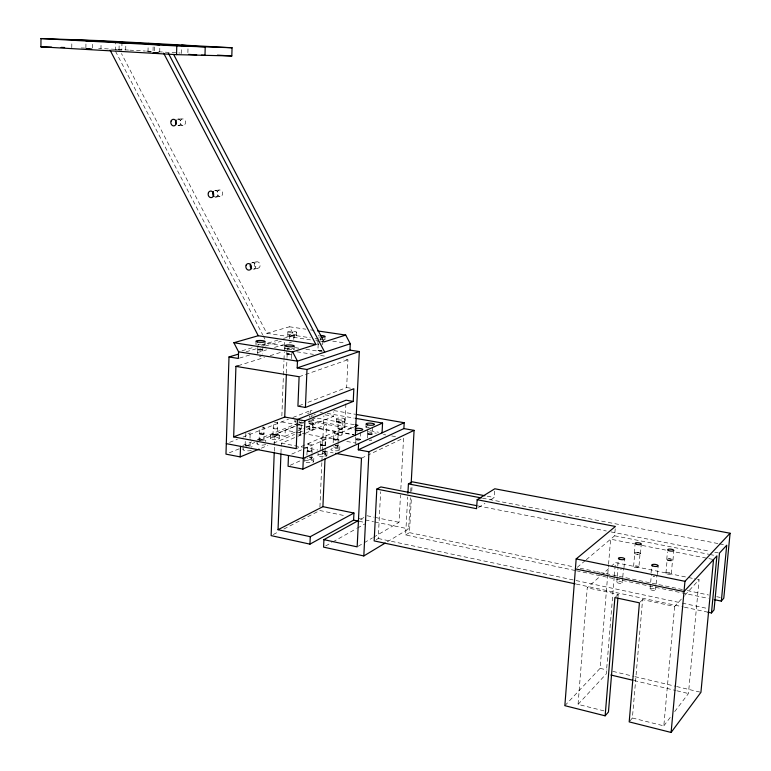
<?xml version="1.0" encoding="UTF-8"?>
<svg xmlns="http://www.w3.org/2000/svg" width="771" height="771" viewBox="0 0 771 771"><rect width="100%" height="100%" fill="white"/><g stroke="black" fill="none" stroke-linecap="round" stroke-linejoin="round"><path stroke-width="0.58" stroke-dasharray="3.85 2.89" d="M71.78 47.706L71.838 41.942M85.889 47.812L85.986 40.718M92.51 48.12L92.607 41.027M128.584 50.086L100.972 48.515L101.059 42.906M121.982 42.048L121.837 50.086L118.801 49.99L115.438 49.797L115.563 41.75M119.052 49.701L119.177 42.53M125.721 50.009L125.846 42.839M148.013 51.657L148.177 43.513M153.044 50.732L153.178 44.381M154.489 50.79L154.634 43.822M159.742 52.1L159.876 45.749M181.358 53.556L181.561 45.325M187.893 52.679L188.008 47.975M243 449.551L243.106 446.37M245.13 445.252L245.332 439.268M245.727 437.07L245.872 432.81M249.997 438.285L250.17 432.955M250.035 446.467L250.276 439.287M255.895 344.56L256.011 341.264M257.755 349.591L257.89 345.639M257.928 353.928C254.546 347.133 266.178 347.528 262.304 354.091M257.013 443.855L257.119 440.713M259.075 440.8L259.326 433.716M259.644 433.659L259.866 427.356M262.786 349.658L262.892 346.699M264.983 344.81L265.099 341.514M263.884 433.803A2.12 0.549 1.7 0 0 260.743 433.225A2.12 0.549 1.7 0 0 260.665 434.169A2.12 0.549 1.7 0 0 263.884 433.803L264.106 427.5M263.942 440.819L264.193 433.745M270.602 438.333L270.717 435.239M272.953 435.258L273.445 422.074M274.293 451.074L274.466 446.313M274.515 445.118L274.91 434.401L303.88 422.701M277.117 435.403A2.082 0.54 1.9 0 0 274.023 434.825A2.082 0.54 1.9 0 0 273.975 435.76A2.082 0.54 1.9 0 0 277.117 435.403L277.618 422.219M279.237 438.516L279.353 435.422M281.858 415.906L283.371 376.248M283.42 375.053L283.969 360.635M284.007 359.431L284.287 352.222M284.335 351.017L284.47 347.413M284.518 346.208L284.701 341.408M280.972 452.808L281.338 443.19L296.768 436.762M284.952 349.07L285.077 345.745M286.802 354.14L286.918 351.152M287.776 335.134L287.891 331.954M286.426 372.952L286.976 358.65M287.024 357.455L287.207 352.694M274.91 434.401L285 436.27L285.231 430.208L339.664 440.145M289.588 338.797L289.742 335.096L294.108 335.048L294.368 340.184M291.371 358.679L291.477 354.14L287.13 354.101L291.544 354.255M291.872 354.217L291.987 351.219M293.77 339.481L293.934 335.308L289.491 326.779L266.795 333.284L121.452 53.507M294.108 349.321L294.243 345.996M296.517 335.385L296.642 332.195M294.927 421.766L295.042 418.749M300.623 434.738L300.873 428.724A2.024 0.511 2.1 0 0 298.84 428.136M301.162 428.666L301.442 421.882M304.622 461.376L304.757 458.128M306.916 455.073L307.099 450.707M307.407 450.823L307.677 444.298M308.988 423.558L309.181 418.952M309.026 429.447L309.277 423.51M310.559 412.909L310.655 410.509L314.192 411.126M306.762 429.399L312.303 427.105L312.621 419.52M311.792 450.968L312.072 444.453M311.792 458.398L311.976 454.215M312.014 453.175L312.101 451.083A2.535 0.684 2.2 0 0 308.651 450.235A2.535 0.684 2.2 0 0 308.043 451.372A2.535 0.684 2.2 0 0 312.101 451.083M313.016 429.582L313.267 423.645M313.546 423.742A2.303 0.578 2.3 0 0 310.405 423.009A2.303 0.578 2.3 0 0 309.855 423.983A2.303 0.578 2.3 0 0 313.546 423.742L313.739 419.279M317.864 344.165L318.066 339.346M322.153 350.815L317.903 350.651L318.172 344.242L319.204 343.914M313.691 461.55L313.826 458.302M317.97 455.382L318.057 453.242M322.731 344.492L322.885 340.878M320.206 449.676L320.418 444.867M324.909 339.635L325.044 336.426M320.726 444.983L321.006 438.554M319.926 506.913L321.854 462.552M321.902 461.357L322.326 451.767M322.374 450.563L323.887 415.8M325.034 445.127L325.323 438.699M325.034 452.442L325.246 447.633M325.102 456.567L325.362 450.601M325.574 445.831L326.519 424.358L305.586 433.09M326.885 455.555L327.029 452.355M306 427.645L333.621 416.292L333.824 411.704M333.159 442.766L333.323 439.21M333.631 439.316L333.91 432.994M336.407 421.91L336.541 418.904M337.958 428.589L338.257 421.833M337.977 434.68L338.247 428.686M337.871 439.46L338.161 433.138M337.862 446.679L338.026 443.123M338.074 441.937L338.18 439.566A2.448 0.636 2.5 0 0 334.797 438.766A2.448 0.636 2.5 0 0 334.277 439.846A2.448 0.636 2.5 0 0 338.18 439.566M339.674 449.744L339.818 446.582M341.996 434.815L342.266 428.821M342.565 428.927A2.323 0.588 2.5 0 0 339.346 428.175A2.323 0.588 2.5 0 0 338.864 429.168A2.323 0.588 2.5 0 0 342.565 428.927L342.873 422.171A2.323 0.578 2.5 0 0 339.654 421.429A2.323 0.578 2.5 0 0 339.173 422.412A2.323 0.578 2.5 0 0 342.873 422.171M344.724 422.094L344.868 419.087M345.9 403.792L344.791 427.741L296.228 448.645M307.899 402.356L346.651 387.553L347.943 359.729L343.182 358.997M355.653 439.2L355.768 436.897M355.768 443.392L355.961 439.306M360.385 439.547A2.38 0.617 2.7 0 0 357.06 438.766A2.38 0.617 2.7 0 0 356.616 439.807A2.38 0.617 2.7 0 0 360.385 439.547L360.722 432.627M365.955 427.134L366.109 424.098M367.488 433.871L367.709 429.322M367.594 438.005L367.786 433.967M372.142 434.208A2.342 0.598 2.8 0 0 368.856 433.447A2.342 0.598 2.8 0 0 368.451 434.468A2.342 0.598 2.8 0 0 372.142 434.208L372.489 427.394M376.2 539.71L378.233 538.505L380.633 491.734M373.501 537.281L399.031 522.324L400.506 495.03M400.824 489.103L403.57 438.082L367.95 455.102M575.253 570.521L405.623 534.987L407.705 496.967M387.254 541.83L408.649 528.935L410.374 497.68M410.712 491.676L411.039 485.663M405.623 534.987L409.468 532.645L411.425 497.179M411.753 491.272L412.08 485.354M490.693 499.753L494.221 497.526L494.654 490.963M603.953 710.872L578.057 704.386L587.251 587.772L610.131 567.311M564.854 705.677L600.098 668.341L607.683 575.07M607.789 573.875L608.464 565.5M608.56 564.305L610.613 539.189L634.003 543.815M586.239 559.756L614.632 535.797L615.21 528.8M614.227 576.959L606.247 673.902L578.057 704.386M614.323 575.764L615.403 562.599L687.289 577.296M617.764 565.981L618.4 558.271M616.858 582.066L617.243 577.45M617.34 576.303L618.005 568.237M618.014 596.793L618.217 594.393L587.251 587.772M622.313 582.712A2.747 0.916 6.5 0 0 618.342 581.44A2.747 0.916 6.5 0 0 618.101 583.011A2.747 0.916 6.5 0 0 622.313 582.712L622.698 578.096M622.795 576.939L623.469 568.873M623.98 567.813L624.712 559.004M634.331 552.971L635.15 543.353M633.608 566.444L634.745 553.019M638.899 567.061A2.66 0.858 6.5 0 0 635.015 565.866A2.66 0.858 6.5 0 0 634.832 567.34A2.66 0.858 6.5 0 0 638.899 567.061L640.046 553.626A2.67 0.838 6.4 0 0 636.162 552.45A2.67 0.838 6.4 0 0 635.979 553.896A2.67 0.838 6.4 0 0 640.046 553.626M640.45 553.674A3.084 0.964 6.4 0 0 635.969 552.325A3.084 0.964 6.4 0 0 635.757 553.983A3.084 0.964 6.4 0 0 640.45 553.674L641.279 544.047M629.83 721.107L632.384 717.994L642.6 599.616L674.625 606.469L684.089 596.108M651.081 572.824L651.755 565.047M650.098 589.054L651.312 575.099M655.62 589.709L656.034 585.054M656.131 583.888L656.853 575.744M657.374 574.684L658.155 565.789M666.751 559.467L667.426 551.92M665.961 573.065L667.166 559.515M671.329 573.691L672.543 560.132M672.958 560.18L673.835 550.465M632.384 717.994L663.821 725.868L674.625 606.469M674.683 711.614L688.445 693.543L699.075 579.705L694.363 578.742M294.57 335.298L289.723 335.221M317.903 350.651L321.844 350.583M663.821 725.868L671.059 716.365M262.458 349.706L258.083 349.542M684.879 595.251L699.075 579.705M640.209 602.035L642.6 599.616M615.74 596.773L618.217 594.393M611.008 566.531L615.403 562.599M577.209 567.369L585.44 560.421M478.425 507.52L484.998 503.357M358.187 546.263L363.295 543.266M364.317 542.668L372.48 537.888M325.641 545.974L331.8 542.505M332.831 541.926L356.443 528.636M357.474 528.058L364.664 524.01M360.751 519.249L363.912 517.495M273.252 534.534L278.533 531.807M283.824 529.07L318.712 511.057M361.474 458.196L366.871 455.613M290.233 465.25L302.165 459.93M291.795 454.071L353.523 427.25M297.866 436.299L304.478 433.543M261.273 448.192L267.923 445.445M273.474 443.152L294.551 434.439M298.994 432.608L302.319 431.23M285 436.27L304.892 428.098M229.315 452.799L239.289 448.77M245.939 446.081L254.815 442.496M260.357 440.26L304.025 422.614M311.763 419.491L315.088 418.152M242.759 445.465L251.645 441.899M257.196 439.663L300.497 422.257M229.633 442.342L237.41 439.287M242.904 437.128L288.46 419.231M292.893 417.487L310.655 410.509M299.032 405.739L303.466 404.043M299.109 376.73L347.943 359.729M238.21 365.676L264.463 357.455M270.168 355.672L282.726 351.74M239.482 358.11L249.65 355.007M257.553 352.598L266.583 349.841M274.495 347.422L283.526 344.666M289.173 342.941L291.438 342.257M246.074 351.827L258.584 348.068M265.407 346.015L281.328 341.225M241.988 350.795L254.719 347.008M261.408 345.013L277.791 340.127M283.555 338.411L293.934 335.308L310.366 337.775M253.881 269.127L258.189 268.212M252.165 262.738L256.492 261.851M115.438 49.797L121.837 50.086M215.572 197.068L220.043 196.509A3.286 2.747 81.3 0 0 222.231 191.603A3.286 2.747 81.3 0 0 217.451 191.574A3.286 2.747 81.3 0 0 220.043 196.509M215.292 190.485L219.764 189.955M178.38 125.673L183.006 125.451A3.286 2.708 84.5 0 0 185.127 120.478A3.286 2.708 84.5 0 0 180.433 120.575A3.286 2.708 84.5 0 0 183.006 125.451M261.09 356.636L259.422 356.616M178.072 119.081L182.708 118.888M148.331 51.647L151.01 51.744M81.119 47.966L84.627 48.062M98.64 48.448L100.972 48.515M151.473 51.859L148.562 51.705M129.788 50.154L145.391 51.04M146.586 51.117L151.386 51.387M158.595 51.792L180.202 53.026M148.196 51.927L150.567 52.062M289.491 326.779L305.885 329.198M310.568 329.882L314.086 330.402M315.06 338.479L318.587 339.009M319.763 339.182L323.28 339.712M332.667 341.119L345.581 343.056M266.795 333.284L311.214 339.982M315.888 340.686L319.387 341.216M320.563 341.389L324.071 341.919M267.113 343.307L283.564 345.842M295.322 347.654L298.849 348.203M305.894 349.282L322.355 351.817M296.806 351.788L313.46 354.371M320.591 355.479L326.538 356.404M346.651 387.553L351.788 388.401M333.882 410.558L354.968 414.21M320.081 412.157L322.442 412.572M327.155 413.391L354.275 418.123M325.015 414.788L333.621 416.292M317.353 418.171L354.448 424.725M310.25 420.108L353.812 427.838M370.292 430.767L378.532 432.232M308.284 421.236L353.783 429.216M368.008 431.75L376.306 433.225M383.418 434.487L385.789 434.911M391.716 435.972L396.458 436.81M312.303 427.105L353.985 434.603M281.627 421.91L298.011 424.86M299.177 425.072L354.168 434.969M346.767 441.446L356.231 443.171M281.338 443.19L302.55 447.161M303.735 447.382L317.874 450.033M323.762 451.131L333.188 452.895M487.195 496.177L494.221 497.526M482.463 498.172L718.466 543.642M719.642 543.873L724.364 544.779M477.924 505.901L606.343 530.997M611.056 531.923L710.043 551.265M714.756 552.19L718.293 552.874M614.632 535.797L708.684 554.262M709.86 554.494L714.563 555.419M642.195 545.434L665.585 550.06M676.109 552.142L707.701 558.387M708.867 558.618L713.541 559.544M688.474 577.537L693.187 578.501M367.063 515.751L373.916 517.158M375.063 517.389L399.031 522.324M319.772 510.508L345.495 515.847M358.361 518.507L364.211 519.721M365.377 519.962L373.569 521.659M374.735 521.909L408.649 528.935M359.064 521.263L364.529 522.401M409.468 532.645L574.279 567.003M580.168 568.237L595.472 571.427M596.648 571.668L600.175 572.4M601.351 572.651L604.888 573.383M606.064 573.634L682.586 589.584M687.298 590.567L708.482 594.981M716.722 596.696L720.259 597.438M576.429 570.771L708.376 598.402M378.233 538.505L681.053 602.855M682.229 603.105L706.968 608.367M576.313 584.081L683.26 606.931M684.436 607.182L707.942 612.193M600.098 668.341L607.047 669.999M612.839 671.377L633.704 676.34M634.861 676.61L675.425 686.257M676.591 686.537L700.926 692.319M634.032 680.542L675.714 690.498M676.871 690.777L688.445 693.543M318.818 344.57L318.172 344.242M115.486 51.243L262.689 334.778M263.239 335.848L264.896 339.047M621.397 569.634A3.171 1.031 6.4 0 1 620.568 569.576M653.981 576.467A3.219 1.05 6.8 0 1 653.153 576.332M654.714 576.38A2.785 0.906 6.8 0 1 653.991 576.322M285.058 348.829A4.587 0.935 2.2 0 1 291.091 348.376A4.587 0.935 2.2 0 1 293.606 349.774M263.566 344.126A4.549 0.916 1.9 0 1 264.867 345.042A4.549 0.916 1.9 0 1 261.735 345.61M256.454 344.117A4.549 0.916 1.9 0 1 257.157 343.953M258.815 345.022A2.535 0.511 1.9 0 1 258.651 344.271A2.535 0.511 1.9 0 1 262.381 344.425A2.535 0.511 1.9 0 1 261.899 345.148M177.378 119.206A3.306 2.718 84.4 0 1 180.944 122.319A3.306 2.718 84.4 0 1 177.667 125.577M214.579 190.591A3.306 2.756 81.3 0 1 218.203 193.791A3.306 2.756 81.3 0 1 214.849 196.952M251.5 263.046A3.306 2.795 77.5 0 1 255.808 265.581A3.306 2.795 77.5 0 1 252.416 269.079M316.091 339.385A4.424 0.867 2.4 0 1 316.177 339.163M320.216 338.633A4.424 0.867 2.4 0 1 321.362 338.7M324.678 339.404A4.424 0.867 2.4 0 1 324.832 339.857M319.772 337.11A4.424 0.858 2.4 0 1 318.674 336.994M318.192 335.491A4.424 0.858 2.4 0 1 319.223 335.433M318.799 344.656A2.458 0.492 2.4 0 1 318.809 343.876M321.796 344.001A2.458 0.492 2.4 0 1 322.249 344.107M320.813 340.001A2.458 0.482 2.4 0 1 320.177 339.982M320.187 339.018A2.458 0.482 2.4 0 1 320.832 339.047M277.55 422.084A2.091 0.52 1.9 0 1 276.779 422.604A2.091 0.52 1.9 0 1 274.466 422.566M262.583 426.932A2.12 0.54 1.8 0 1 264.019 427.645A2.12 0.54 1.8 0 1 261.388 427.934M249.92 432.666A2.159 0.559 1.6 0 1 249.852 433.225A2.159 0.559 1.6 0 1 247.954 433.437M298.579 428.05A2.332 0.598 2.1 0 1 301.182 428.743A2.332 0.598 2.1 0 1 298.502 429.225M301.268 422.171A2.342 0.588 2.1 0 1 298.772 422.431M298.849 421.274A2.342 0.588 2.1 0 1 299.466 421.294M310.135 417.275A2.303 0.569 2.3 0 1 310.164 416.379M311.272 416.311A2.303 0.569 2.3 0 1 311.87 416.33M369.319 427.741A2.352 0.588 2.8 0 1 367.96 426.912M356.433 432.011A2.38 0.607 2.7 0 1 357.397 431.856M367.468 427.924A4.221 1.06 2.8 0 1 366.9 426.402M311.311 415.858A4.144 1.022 2.3 0 1 313.402 416.041M315.378 414.499A4.144 1.012 2.3 0 1 313.961 414.837M307.619 413.545A4.144 1.012 2.3 0 1 309.402 412.977M303.225 422.229A4.202 1.05 2.1 0 1 298.232 422.865M295.592 422.315A4.202 1.05 2.1 0 1 296.006 421.053M309.036 456.972A4.549 1.243 2.2 0 1 313.72 458.09A4.549 1.243 2.2 0 1 311.079 459.429A4.549 1.243 2.2 0 1 305.489 458.764M322.278 451.054A4.472 1.205 2.3 0 1 326.798 452.818A4.472 1.205 2.3 0 1 319.618 453.059M335.106 445.32A4.404 1.166 2.5 0 1 339.606 447.035A4.404 1.166 2.5 0 1 332.552 447.267M339.25 450.322A4.404 1.176 2.5 0 1 331.887 450.264A4.404 1.176 2.5 0 1 334.19 448.471A4.404 1.176 2.5 0 1 339.616 450.042M258.333 439.923A4.395 1.156 1.7 0 1 264.087 439.952A4.395 1.156 1.7 0 1 265.369 441.465M265.667 444.337A4.385 1.166 1.7 0 1 259.827 444.992A4.385 1.166 1.7 0 1 257.553 443.286M245.274 445.378A4.462 1.185 1.5 0 1 250.662 445.686A4.462 1.185 1.5 0 1 251.471 447.132M251.356 450.322A4.462 1.195 1.5 0 1 245.294 450.64A4.462 1.195 1.5 0 1 243.559 448.963M335.096 445.84A2.448 0.646 2.5 0 1 337.756 446.39A2.448 0.646 2.5 0 1 336.57 447.122A2.448 0.646 2.5 0 1 333.496 446.814M322.895 451.613A2.486 0.675 2.3 0 1 324.861 452.606A2.486 0.675 2.3 0 1 321.044 452.741M309.653 457.54A2.525 0.694 2.2 0 1 311.465 458.649A2.525 0.694 2.2 0 1 307.272 458.562M259.297 440.472A2.438 0.646 1.7 0 1 263.509 440.492M245.67 445.985A2.486 0.665 1.5 0 1 249.9 446.293M370.88 439.759A2.034 0.53 2.8 0 1 371.323 440.414A2.034 0.53 2.8 0 1 369.087 440.588M298.599 434.15A2.024 0.52 2.1 0 1 300.555 434.873A2.024 0.52 2.1 0 1 297.596 435.095M300.873 428.724A2.024 0.511 2.1 0 1 298.849 429.168M667.619 560.276A3.123 0.983 6.8 0 0 672.842 560.421A3.123 0.983 6.8 0 0 669.112 558.792A3.123 0.983 6.8 0 0 667.619 560.276M650.849 589.805A2.785 0.935 6.9 0 0 655.504 589.94A2.785 0.935 6.9 0 0 652.218 588.408A2.785 0.935 6.9 0 0 650.849 589.805M666.713 573.778A2.698 0.867 7 0 0 671.223 573.903A2.698 0.867 7 0 0 668.004 572.458A2.698 0.867 7 0 0 666.713 573.778M667.917 560.209A2.708 0.848 6.8 0 0 672.437 560.344A2.708 0.848 6.8 0 0 669.209 558.927A2.708 0.848 6.8 0 0 667.917 560.209M258.651 349.967A2.525 0.511 1.9 0 0 262.757 349.793A2.525 0.511 1.9 0 0 259.393 349.118A2.525 0.511 1.9 0 0 258.651 349.967M287.747 354.535A2.554 0.53 2.2 0 0 291.862 354.352A2.554 0.53 2.2 0 0 288.412 353.658A2.554 0.53 2.2 0 0 287.747 354.535M287.94 349.542A2.554 0.52 2.2 0 0 292.055 349.369A2.554 0.52 2.2 0 0 288.605 348.675A2.554 0.52 2.2 0 0 287.94 349.542M289.202 335.78A4.385 0.848 2.2 0 0 296.43 335.597A4.385 0.848 2.2 0 0 290.812 334.402A4.385 0.848 2.2 0 0 289.202 335.78M289.327 332.59A4.385 0.838 2.2 0 0 296.556 332.417A4.385 0.838 2.2 0 0 290.927 331.222A4.385 0.838 2.2 0 0 289.327 332.59M254.844 263.325A3.296 2.785 77.5 0 0 257.466 268.298A3.296 2.785 77.5 0 0 259.711 263.47A3.296 2.785 77.5 0 0 254.844 263.325M308.342 444.732A2.197 0.578 2.2 0 0 311.995 444.597A2.197 0.578 2.2 0 0 309.287 443.797A2.197 0.578 2.2 0 0 308.342 444.732M308.063 451.266A2.197 0.588 2.2 0 0 311.725 451.122A2.197 0.588 2.2 0 0 309.017 450.303A2.197 0.588 2.2 0 0 308.063 451.266M321.661 438.978A2.159 0.559 2.4 0 0 325.256 438.844A2.159 0.559 2.4 0 0 322.567 438.063A2.159 0.559 2.4 0 0 321.661 438.978M321.382 445.407A2.159 0.569 2.4 0 0 324.976 445.272A2.159 0.569 2.4 0 0 322.288 444.481A2.159 0.569 2.4 0 0 321.382 445.407M334.575 433.398A2.13 0.549 2.5 0 0 338.103 433.273A2.13 0.549 2.5 0 0 335.433 432.512A2.13 0.549 2.5 0 0 334.575 433.398M334.296 439.73A2.12 0.549 2.5 0 0 337.814 439.605A2.12 0.549 2.5 0 0 335.144 438.834A2.12 0.549 2.5 0 0 334.296 439.73M274.235 428.782A2.082 0.53 1.9 0 0 277.387 428.425A2.082 0.53 1.9 0 0 274.274 427.857A2.082 0.53 1.9 0 0 274.235 428.782M337.862 422.681A4.183 1.041 2.5 0 0 344.676 422.363A4.183 1.041 2.5 0 0 339.163 420.966A4.183 1.041 2.5 0 0 337.862 422.681M337.997 419.675A4.183 1.031 2.6 0 0 344.81 419.357A4.183 1.031 2.6 0 0 339.298 417.969A4.183 1.031 2.6 0 0 337.997 419.675M306.145 462.301A4.539 1.253 2.2 0 0 313.604 461.877A4.539 1.253 2.2 0 0 307.725 460.229A4.539 1.253 2.2 0 0 306.145 462.301M319.493 456.278A4.472 1.214 2.3 0 0 326.808 455.873A4.472 1.214 2.3 0 0 320.977 454.264A4.472 1.214 2.3 0 0 319.493 456.278M272.105 436.068A4.318 1.118 1.9 0 0 279.247 435.711A4.318 1.118 1.9 0 0 273.763 434.218A4.318 1.118 1.9 0 0 272.105 436.068M271.99 439.162A4.318 1.128 1.9 0 0 279.131 438.805A4.318 1.128 1.9 0 0 273.647 437.311A4.318 1.128 1.9 0 0 271.99 439.162M321.362 445.522A2.486 0.655 2.4 0 0 325.352 445.233A2.486 0.655 2.4 0 0 321.931 444.404A2.486 0.655 2.4 0 0 321.362 445.522M260.203 434.169A2.448 0.636 1.7 0 0 264.174 433.909A2.448 0.636 1.7 0 0 260.916 433.119A2.448 0.636 1.7 0 0 260.203 434.169M356.626 439.711A2.062 0.54 2.7 0 0 360.028 439.576A2.062 0.54 2.7 0 0 357.407 438.834A2.062 0.54 2.7 0 0 356.626 439.711M368.451 434.362A2.034 0.52 2.8 0 0 371.795 434.237A2.034 0.52 2.8 0 0 369.193 433.514A2.034 0.52 2.8 0 0 368.451 434.362M338.604 435.075A2.014 0.52 2.5 0 0 341.939 434.95A2.014 0.52 2.5 0 0 339.404 434.227A2.014 0.52 2.5 0 0 338.604 435.075M338.883 429.071A2.014 0.511 2.5 0 0 342.218 428.955A2.014 0.511 2.5 0 0 339.683 428.242A2.014 0.511 2.5 0 0 338.883 429.071M309.624 429.832A1.995 0.511 2.2 0 0 312.949 429.717A1.995 0.511 2.2 0 0 310.482 429.004A1.995 0.511 2.2 0 0 309.624 429.832M309.875 423.886A1.995 0.501 2.3 0 0 313.199 423.771A1.995 0.501 2.3 0 0 310.732 423.077A1.995 0.501 2.3 0 0 309.875 423.886"/><path stroke-width="1.16" d="M40.921 46.848L40.979 38.55L101.088 40.67L232.061 47.754L231.811 55.965L176.559 54.654L40.921 46.848L51.609 47.147M176.559 54.654L176.771 45.952L40.979 38.55M238.104 354.226L229.006 356.954L225.98 454.138L240.186 456.904L259.046 449.117M235.926 366.389L299.109 376.73L297.924 406.163L305.422 407.464L353.841 388.738L353.243 401.412L346.063 400.207L297.394 419.54L296.228 448.645L233.671 436.878L235.926 366.389L238.21 365.676M163.625 53.112L315.908 344.502L258.246 335.742L233.873 342.729L238.567 351.817L238.355 358.457L229.006 356.954M240.186 456.904L240.533 446.361M274.245 452.269L271.132 535.623L309.961 544.143L353.6 520.126L357.975 521.032M353.6 520.126L353.947 513.043L310.27 536.693L278.042 529.706L280.933 454.003M233.671 436.878L284.73 417.044L286.378 374.137M288.489 455.516L288.065 466.224L302.887 469.105L404.197 422.73L403.879 428.589L358.303 449.801L358.602 443.604M355.344 435.181L359.325 351.547L306.983 369.492L297.192 367.921L297.461 361.156L292.633 351.875L233.873 342.729M302.887 469.105L304.873 420.87L353.243 401.412M305.422 407.464L306.983 369.492M309.961 544.143L310.27 536.693M278.042 529.706L322.904 506.663L324.996 458.947M358.65 520.415L323.916 539.652L323.589 547.131L363.816 555.949L385.211 543.054M297.192 367.921L349.976 350.13L350.275 343.76L345.707 335.067L317.594 330.923M363.816 555.949L368.962 451.767L414.085 430.372L411.174 483.263M476.748 505.67L380.884 486.935L376.797 489.084L374.166 540.905L575.137 583.83M382.069 432.859L382.561 423.057L355.45 418.325M407.898 493.401L408.418 483.899L412.273 481.808L484.853 495.734M714.264 599.636L721.328 601.12L723.786 598.171L730.079 533.243L494.799 488.775L477.153 499.714L476.584 508.687L376.797 489.084M477.153 499.714L615.403 526.468L576.168 558.927L564.854 705.677L605.139 715.825L608.454 711.999L617.918 597.997M605.139 715.825L614.911 597.564L639.419 602.835L629.194 721.887L671.107 732.45L700.926 692.319L713.541 559.544M671.107 732.45L684.947 581.324L730.079 533.243M707.942 612.193L711.469 612.955L716.914 555.881L684.012 591.588L575.407 568.892M721.328 601.12L726.725 545.242L719.478 553.106L714.042 609.871L711.469 612.955M382.561 423.057L303.331 458.35L226.308 443.643M354.621 426.777L357.927 425.332L355.614 424.927M350.275 343.76L297.461 361.156L238.567 351.817M292.633 351.875L315.908 344.502M345.707 335.067L324.071 341.919L173.62 54.413M61.102 47.407L64.658 47.503M176.771 45.952L232.061 47.754M91.604 49.296L89.301 49.199M158.257 53.132L156.619 53.064M89.079 49.093L85.88 48.997L91.45 49.219M156.108 52.939L153.053 52.842L158.547 53.064M118.609 41.856C107.294 41.432 130.232 42.366 118.936 41.933M122.329 42.646C110.417 42.193 134.578 43.166 122.695 42.723M156.282 44.487C144.524 44.053 168.203 44.997 156.792 44.583M71.867 39.639L205.211 46.886L204.99 55.329L201.443 55.127M217.412 55.146L231.811 55.965M188.452 54.384L196.721 54.857M349.976 350.13L359.325 351.547M356.144 414.413L404.197 422.73M403.879 428.589L414.085 430.372M284.73 417.044L298.859 419.559M297.394 419.54L304.873 420.87M358.303 449.801L368.962 451.767M335.549 453.338L361.474 458.196L357.166 546.861L323.916 539.652M408.418 483.899L481.287 497.941M322.904 506.663L353.947 513.043M576.168 558.927L684.947 581.324M610.873 675.001L632.875 680.263M168.367 53.238L324.707 352.183M110.031 50.048L258.246 335.742M175.952 124.073A3.306 2.718 84.4 0 1 176.202 120.093M214.165 196.624A3.306 2.756 81.3 0 1 213.374 191.449M251.722 268.732A3.306 2.795 77.5 0 1 250.517 264.212M320.35 335.433A4.424 0.858 2.4 0 1 325.044 336.426A4.424 0.858 2.4 0 1 320.929 337.168M355.219 428.541A4.289 1.089 2.7 0 1 361.522 428.753A4.289 1.089 2.7 0 1 361.252 430.343A4.289 1.089 2.7 0 1 354.997 429.852M188.066 45.634L181.561 45.325L188.066 45.634M154.634 43.822L148.177 43.513L154.634 43.822M92.607 41.027L85.986 40.718L92.607 41.027M619.845 559.332A3.18 1.012 6.3 0 0 624.712 559.004A3.18 1.012 6.3 0 0 620.115 557.597A3.18 1.012 6.3 0 0 619.845 559.332M636.576 544.345A3.084 0.944 6.3 0 0 641.279 544.047A3.084 0.944 6.3 0 0 636.779 542.717A3.084 0.944 6.3 0 0 636.576 544.345M668.486 550.552A3.123 0.964 6.8 0 0 673.709 550.706A3.123 0.964 6.8 0 0 669.98 549.097A3.123 0.964 6.8 0 0 668.486 550.552M652.623 565.885A3.219 1.031 6.7 0 0 658.02 566.039A3.219 1.031 6.7 0 0 654.213 564.333A3.219 1.031 6.7 0 0 652.623 565.885M286.571 346.439A4.587 0.925 2.2 0 0 294.146 346.227A4.587 0.925 2.2 0 0 288.267 344.936A4.587 0.925 2.2 0 0 286.571 346.439M257.437 341.948A4.549 0.906 2 0 0 264.983 341.746A4.549 0.906 2 0 0 259.258 340.483A4.549 0.906 2 0 0 257.437 341.948M171.123 120.98A3.315 2.727 84.4 0 0 173.706 125.904A3.315 2.727 84.4 0 0 175.846 120.883A3.315 2.727 84.4 0 0 171.123 120.98M208.44 192.663A3.315 2.766 81.2 0 0 211.052 197.646A3.315 2.766 81.2 0 0 213.249 192.692A3.315 2.766 81.2 0 0 208.44 192.663M246.151 265.108A3.325 2.805 77.5 0 0 248.792 270.139A3.325 2.805 77.5 0 0 251.047 265.263A3.325 2.805 77.5 0 0 246.151 265.108M367.632 424.888A4.221 1.05 2.8 0 0 374.465 424.561A4.221 1.05 2.8 0 0 368.808 423.134A4.221 1.05 2.8 0 0 367.632 424.888"/></g></svg>
